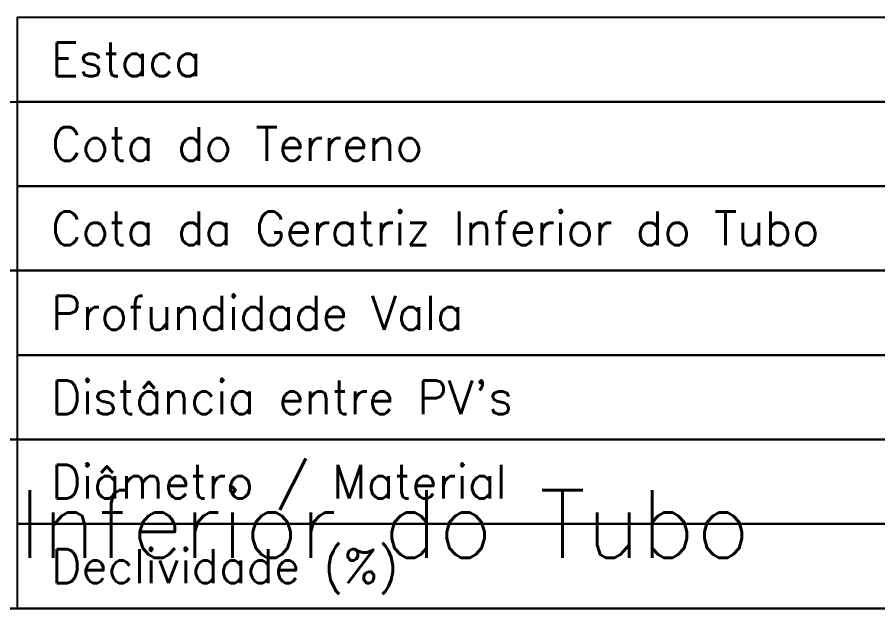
# Model space of a CAD drawing. Extents: x -289 to 361868, y -200 to 7352041.
# Drawn here: x -160 to -32.6, y -102 to -12.5 of the extents above; entities that cross this region are included whole.
import ezdxf
from ezdxf.enums import TextEntityAlignment as Align

# ---------------------------------------------------------------- set-up
doc = ezdxf.new("R2010")
doc.units = 0
doc.layers.add('PS_PERFIL_COTA_LIN', color=7, linetype='Continuous')
doc.layers.add('PS_PERFIL_COTA_TXT', color=5, linetype='Continuous')
doc.styles.add('ROMANS', font='ROMANS.shx', dxfattribs={"height": 2})

msp = doc.modelspace()

# ---------------------------------------------------------------- linework, layer by layer
at = {"layer": 'PS_PERFIL_COTA_LIN', "linetype": 'Continuous'}
for points in [[(-15, -12.5), (-15, -25), (-160, -25), (-160, -12.5)], [(-15, -12.5), (-15, -25), (-160, -25), (-160, -12.5)], [(1, -25), (1, -50), (-289, -50), (-289, -25)], [(-15, -25), (-15, -37.5), (-160, -37.5), (-160, -25)], [(-15, -25), (-15, -37.5), (-160, -37.5), (-160, -25)], [(-15, -37.5), (-15, -50), (-160, -50), (-160, -37.5)], [(-15, -37.5), (-15, -50), (-160, -50), (-160, -37.5)], [(1, -50), (1, -75), (-289, -75), (-289, -50)], [(-15, -50), (-15, -62.5), (-160, -62.5), (-160, -50)], [(-15, -50), (-15, -62.5), (-160, -62.5), (-160, -50)], [(-15, -62.5), (-15, -75), (-160, -75), (-160, -62.5)], [(-15, -62.5), (-15, -75), (-160, -75), (-160, -62.5)], [(1, -75), (1, -100), (-289, -100), (-289, -75)], [(-15, -75), (-15, -87.5), (-160, -87.5), (-160, -75)], [(-15, -75), (-15, -87.5), (-160, -87.5), (-160, -75)], [(-15, -87.5), (-15, -100), (-160, -100), (-160, -87.5)], [(-15, -87.5), (-15, -100), (-160, -100), (-160, -87.5)], [(1, -100), (1, -125), (-289, -125), (-289, -100)]]:
    msp.add_lwpolyline(points, close=True, dxfattribs=at)

# ---------------------------------------------------------------- texts
at = {"layer": 'PS_PERFIL_COTA_TXT', "style": 'ROMANS'}
for s, height, p in [('Estaca', 5, (-155, -18.75)), ('Estaca', 5, (-155, -18.75)), ('Cota do Terreno', 5, (-155, -31.25)), ('Cota do Terreno', 5, (-155, -31.25)), ('Cota da Geratriz Inferior do Tubo', 5, (-155, -43.75)), ('Cota da Geratriz Inferior do Tubo', 5, (-155, -43.75)), ('Profundidade Vala', 5, (-155, -56.25)), ('Profundidade Vala', 5, (-155, -56.25)), ("Distância entre PV's", 5, (-155, -68.75)), ("Distância entre PV's", 5, (-155, -68.75)), ('Diâmetro / Material', 5, (-155, -81.25)), ('Diâmetro / Material', 5, (-155, -81.25)), ('Cota da Geratriz Inferior do Tubo', 10, (-279, -87.5)), ('Declividade (%)', 5, (-155, -93.75)), ('Declividade (%)', 5, (-155, -93.75))]:
    msp.add_text(s, height=height, dxfattribs=at).set_placement(p, align=Align.MIDDLE_LEFT)

doc.saveas('drawing.dxf')
